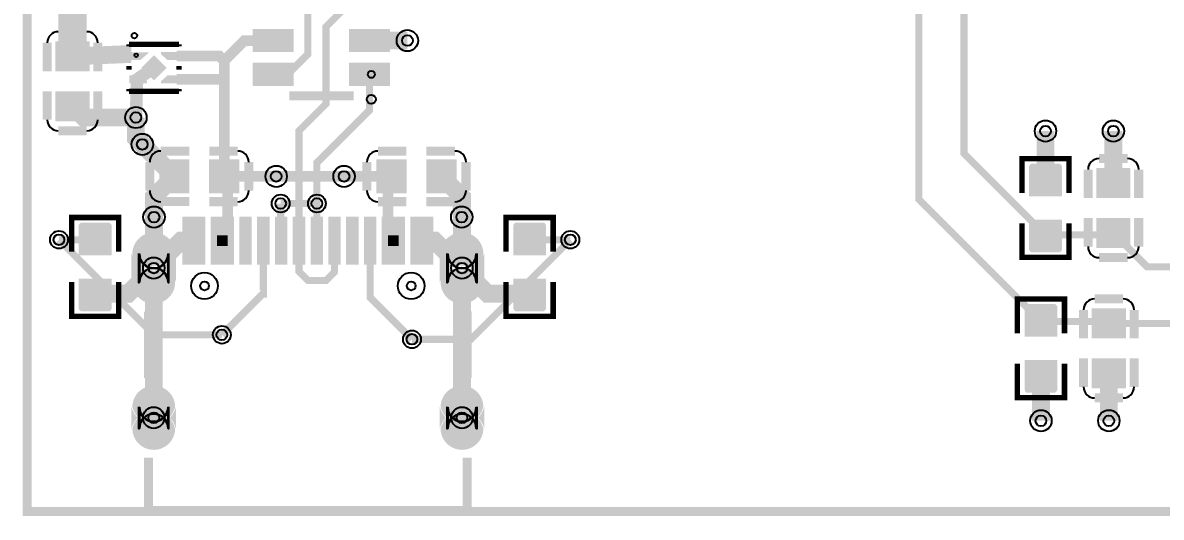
# Model space of a CAD drawing. Header units: millimetres. Extents: x -0.1 to 81.2, y 39.8 to 107.8.
# Drawn here: x -0.13 to 31.82, y 39.84 to 53.71 of the extents above; entities that cross this region are included whole.
import ezdxf

# ---------------------------------------------------------------- set-up
doc = ezdxf.new("R2010")
doc.units = ezdxf.units.MM
for name, color, linetype, true_color in [('BoardOutLine', 7, 'Continuous', 0xff00ff), ('BottomLayer', 7, 'Continuous', 0x0000ff), ('BottomSolderMaskLayer', 7, 'Continuous', 0xaa00ff), ('Document', 7, 'Continuous', 0xffffff), ('Hole', 7, 'Continuous', 0x222222), ('Multi-Layer', 7, 'Continuous', 0xc0c0c0), ('TopLayer', 7, 'Continuous', 0xff0000), ('TopPasteMaskLayer', 7, 'Continuous', 0x808080), ('TopSilkLayer', 7, 'Continuous', 0xffcc00), ('TopSolderMaskLayer', 7, 'Continuous', 0x800080)]:
    doc.layers.add(name, color=color, linetype=linetype, true_color=true_color)

msp = doc.modelspace()

# ---------------------------------------------------------------- hatches: boundary and pattern name
at = {"layer": 'BottomSolderMaskLayer'}
for points in [[(4.174, 47.24, -0.785398), (2.923, 47.24), (2.923, 46.42, -0.785398), (4.174, 46.42)], [(12.825, 47.24, -0.785398), (11.574, 47.24), (11.574, 46.42, -0.785398), (12.825, 46.42)], [(4.174, 42.938, -0.785398), (2.923, 42.938), (2.923, 42.321, -0.785398), (4.174, 42.321)], [(12.825, 42.938, -0.785398), (11.574, 42.938), (11.574, 42.321, -0.785398), (12.825, 42.321)]]:
    msp.add_hatch(color=256, dxfattribs=at).paths.add_polyline_path(points)
at = {"layer": 'Multi-Layer'}
for points in [[(4.149, 47.23, -0.785398), (2.949, 47.23), (2.949, 46.43, -0.785398), (4.149, 46.43)], [(12.799, 47.23, -0.785398), (11.599, 47.23), (11.599, 46.43, -0.785398), (12.799, 46.43)], [(4.149, 42.93, -0.785398), (2.949, 42.93), (2.949, 42.33, -0.785398), (4.149, 42.33)], [(12.799, 42.93, -0.785398), (11.599, 42.93), (11.599, 42.33, -0.785398), (12.799, 42.33)]]:
    msp.add_hatch(color=256, dxfattribs=at).paths.add_polyline_path(points)
at = {"layer": 'TopLayer'}
for points in [[(6.355, 53.513), (7.455, 53.513), (7.455, 52.913), (6.355, 52.913)], [(9.055, 53.513), (10.155, 53.513), (10.155, 52.913), (9.055, 52.913)], [(0.82, 52.37), (0.82, 53.17), (1.72, 53.17), (1.72, 52.37)], [(3.156, 52.676), (2.906, 52.676), (2.906, 52.876), (3.356, 52.876), (3.306, 52.826), (3.156, 52.676)], [(3.556, 52.769), (3.874, 52.451), (3.556, 52.133), (3.238, 52.451)], [(4.206, 52.876), (4.206, 52.676), (3.956, 52.676), (3.806, 52.826), (3.806, 52.876)], [(6.355, 52.563), (7.455, 52.563), (7.455, 51.963), (6.355, 51.963)], [(9.055, 52.563), (10.155, 52.563), (10.155, 51.963), (9.055, 51.963)], [(2.906, 52.026), (2.906, 52.226), (3.156, 52.226), (3.306, 52.076), (3.306, 52.026)], [(4.206, 52.026), (4.206, 52.226), (3.956, 52.226), (3.806, 52.076), (3.806, 52.026)], [(0.82, 50.97), (0.82, 51.77), (1.72, 51.77), (1.72, 50.97)], [(3.726, 49.853), (4.526, 49.853), (4.526, 48.953), (3.726, 48.953)], [(5.126, 49.853), (5.926, 49.853), (5.926, 48.953), (5.126, 48.953)], [(10.622, 48.953), (9.822, 48.953), (9.822, 49.853), (10.622, 49.853)], [(12.022, 48.953), (11.222, 48.953), (11.222, 49.853), (12.022, 49.853)], [(29.007, 48.864), (28.143, 48.864), (28.143, 49.671), (29.007, 49.671)], [(30.93, 49.614), (30.93, 48.814), (30.03, 48.814), (30.03, 49.614)], [(4.374, 48.248), (4.674, 48.248), (4.674, 46.948), (4.374, 46.948)], [(4.674, 48.248), (4.974, 48.248), (4.974, 46.948), (4.674, 46.948)], [(5.174, 48.248), (5.474, 48.248), (5.474, 46.948), (5.174, 46.948)], [(5.474, 48.248), (5.774, 48.248), (5.774, 46.948), (5.474, 46.948)], [(5.974, 48.248), (6.274, 48.248), (6.274, 46.948), (5.974, 46.948)], [(6.474, 48.248), (6.774, 48.248), (6.774, 46.948), (6.474, 46.948)], [(6.974, 48.248), (7.274, 48.248), (7.274, 46.948), (6.974, 46.948)], [(7.474, 48.248), (7.774, 48.248), (7.774, 46.948), (7.474, 46.948)], [(7.974, 48.248), (8.274, 48.248), (8.274, 46.948), (7.974, 46.948)], [(8.474, 48.248), (8.774, 48.248), (8.774, 46.948), (8.474, 46.948)], [(8.974, 48.248), (9.274, 48.248), (9.274, 46.948), (8.974, 46.948)], [(9.474, 48.248), (9.774, 48.248), (9.774, 46.948), (9.474, 46.948)], [(9.974, 48.248), (10.274, 48.248), (10.274, 46.948), (9.974, 46.948)], [(10.274, 48.248), (10.574, 48.248), (10.574, 46.948), (10.274, 46.948)], [(10.774, 48.248), (11.074, 48.248), (11.074, 46.948), (10.774, 46.948)], [(11.074, 48.248), (11.374, 48.248), (11.374, 46.948), (11.074, 46.948)], [(2.337, 47.213), (1.473, 47.213), (1.473, 48.02), (2.337, 48.02)], [(14.529, 47.213), (13.665, 47.213), (13.665, 48.02), (14.529, 48.02)], [(29.007, 48.164), (28.143, 48.164), (28.143, 47.358), (29.007, 47.358)], [(30.93, 48.214), (30.93, 47.414), (30.03, 47.414), (30.03, 48.214)], [(2.337, 46.513), (1.473, 46.513), (1.473, 45.707), (2.337, 45.707)], [(14.529, 46.513), (13.665, 46.513), (13.665, 45.707), (14.529, 45.707)], [(28.88, 44.927), (28.016, 44.927), (28.016, 45.734), (28.88, 45.734)], [(29.903, 44.877), (29.903, 45.677), (30.803, 45.677), (30.803, 44.877)], [(28.88, 44.227), (28.016, 44.227), (28.016, 43.421), (28.88, 43.421)], [(29.903, 43.477), (29.903, 44.277), (30.803, 44.277), (30.803, 43.477)]]:
    msp.add_hatch(color=256, dxfattribs=at).paths.add_polyline_path(points)
at = {"layer": 'TopPasteMaskLayer'}
for points in [[(6.355, 53.513), (7.455, 53.513), (7.455, 52.913), (6.355, 52.913)], [(9.055, 53.513), (10.155, 53.513), (10.155, 52.913), (9.055, 52.913)], [(0.82, 52.37), (0.82, 53.17), (1.72, 53.17), (1.72, 52.37)], [(3.156, 52.676), (2.906, 52.676), (2.906, 52.876), (3.356, 52.876), (3.306, 52.826), (3.156, 52.676)], [(3.556, 52.769), (3.874, 52.451), (3.556, 52.133), (3.238, 52.451)], [(4.206, 52.876), (4.206, 52.676), (3.956, 52.676), (3.806, 52.826), (3.806, 52.876)], [(6.355, 52.563), (7.455, 52.563), (7.455, 51.963), (6.355, 51.963)], [(9.055, 52.563), (10.155, 52.563), (10.155, 51.963), (9.055, 51.963)], [(2.906, 52.026), (2.906, 52.226), (3.156, 52.226), (3.306, 52.076), (3.306, 52.026)], [(4.206, 52.026), (4.206, 52.226), (3.956, 52.226), (3.806, 52.076), (3.806, 52.026)], [(0.82, 50.97), (0.82, 51.77), (1.72, 51.77), (1.72, 50.97)], [(3.726, 49.853), (4.526, 49.853), (4.526, 48.953), (3.726, 48.953)], [(5.126, 49.853), (5.926, 49.853), (5.926, 48.953), (5.126, 48.953)], [(10.622, 48.953), (9.822, 48.953), (9.822, 49.853), (10.622, 49.853)], [(12.022, 48.953), (11.222, 48.953), (11.222, 49.853), (12.022, 49.853)], [(28.125, 49.709), (28.125, 48.909), (28.175, 48.859), (28.403, 48.859), (28.403, 49.229), (28.733, 49.229), (28.733, 48.859), (28.975, 48.859), (29.025, 48.909), (29.025, 49.709), (28.975, 49.759), (28.175, 49.759)], [(30.93, 49.614), (30.93, 48.814), (30.03, 48.814), (30.03, 49.614)], [(4.974, 46.948), (4.974, 48.248), (4.674, 48.248), (4.674, 48.248), (4.374, 48.248), (4.374, 46.948), (4.674, 46.948), (4.674, 46.948)], [(5.774, 46.948), (5.774, 48.248), (5.474, 48.248), (5.474, 48.248), (5.174, 48.248), (5.174, 46.948), (5.474, 46.948), (5.474, 46.948)], [(6.274, 46.948), (6.274, 48.248), (5.974, 48.248), (5.974, 46.948)], [(6.474, 48.248), (6.474, 46.948), (6.774, 46.948), (6.774, 48.248)], [(7.274, 46.948), (7.274, 48.248), (6.974, 48.248), (6.974, 46.948)], [(7.774, 46.948), (7.774, 48.248), (7.474, 48.248), (7.474, 46.948)], [(8.274, 46.948), (8.274, 48.248), (7.974, 48.248), (7.974, 46.948)], [(8.774, 46.948), (8.774, 48.248), (8.474, 48.248), (8.474, 46.948)], [(9.274, 46.948), (9.274, 48.248), (8.974, 48.248), (8.974, 46.948)], [(9.774, 46.948), (9.774, 48.248), (9.474, 48.248), (9.474, 46.948)], [(10.574, 46.948), (10.574, 48.248), (10.274, 48.248), (10.274, 48.248), (9.974, 48.248), (9.974, 46.948), (10.274, 46.948), (10.274, 46.948)], [(11.374, 46.948), (11.374, 48.248), (11.074, 48.248), (11.074, 48.248), (10.774, 48.248), (10.774, 46.948), (11.074, 46.948), (11.074, 46.948)], [(1.455, 48.058), (1.455, 47.258), (1.505, 47.208), (1.733, 47.208), (1.733, 47.578), (2.063, 47.578), (2.063, 47.208), (2.305, 47.208), (2.355, 47.258), (2.355, 48.058), (2.305, 48.108), (1.505, 48.108)], [(13.647, 48.058), (13.647, 47.258), (13.697, 47.208), (13.925, 47.208), (13.925, 47.578), (14.255, 47.578), (14.255, 47.208), (14.497, 47.208), (14.547, 47.258), (14.547, 48.058), (14.497, 48.108), (13.697, 48.108)], [(29.025, 47.319), (29.025, 48.119), (28.975, 48.169), (28.747, 48.169), (28.747, 47.799), (28.417, 47.799), (28.417, 48.169), (28.175, 48.169), (28.125, 48.119), (28.125, 47.319), (28.175, 47.269), (28.975, 47.269)], [(30.93, 48.214), (30.93, 47.414), (30.03, 47.414), (30.03, 48.214)], [(3.594, 47.828), (3.564, 47.83), (3.534, 47.83), (3.504, 47.828), (3.474, 47.825), (3.445, 47.821), (3.415, 47.815), (3.386, 47.807), (3.358, 47.799), (3.33, 47.788), (3.302, 47.777), (3.275, 47.764), (3.249, 47.749), (3.223, 47.734), (3.199, 47.717), (3.175, 47.699), (3.152, 47.68), (3.13, 47.659), (3.109, 47.638), (3.089, 47.615), (3.071, 47.592), (3.053, 47.568), (3.037, 47.543), (3.022, 47.517), (3.008, 47.49), (2.996, 47.463), (2.985, 47.435), (2.976, 47.407), (2.967, 47.378), (2.961, 47.349), (2.956, 47.319), (2.952, 47.29), (2.95, 47.26), (2.949, 47.23), (2.949, 46.43), (2.95, 46.4), (2.952, 46.37), (2.956, 46.34), (2.961, 46.311), (2.967, 46.282), (2.976, 46.253), (2.985, 46.225), (2.996, 46.197), (3.008, 46.169), (3.022, 46.143), (3.037, 46.117), (3.053, 46.092), (3.071, 46.067), (3.089, 46.044), (3.109, 46.022), (3.13, 46), (3.152, 45.98), (3.175, 45.961), (3.199, 45.943), (3.223, 45.926), (3.249, 45.91), (3.275, 45.896), (3.302, 45.883), (3.33, 45.871), (3.358, 45.861), (3.386, 45.852), (3.415, 45.845), (3.445, 45.839), (3.474, 45.834), (3.504, 45.831), (3.534, 45.83), (3.564, 45.83), (3.594, 45.831), (3.623, 45.834), (3.653, 45.839), (3.682, 45.845), (3.711, 45.852), (3.74, 45.861), (3.768, 45.871), (3.796, 45.883), (3.823, 45.896), (3.849, 45.91), (3.874, 45.926), (3.899, 45.943), (3.923, 45.961), (3.946, 45.98), (3.968, 46), (3.989, 46.022), (4.009, 46.044), (4.027, 46.067), (4.045, 46.092), (4.061, 46.117), (4.076, 46.143), (4.089, 46.169), (4.102, 46.197), (4.113, 46.225), (4.122, 46.253), (4.13, 46.282), (4.137, 46.311), (4.142, 46.34), (4.146, 46.37), (4.148, 46.4), (4.149, 46.43), (4.149, 47.23), (4.148, 47.26), (4.146, 47.29), (4.142, 47.319), (4.137, 47.349), (4.13, 47.378), (4.122, 47.407), (4.113, 47.435), (4.102, 47.463), (4.089, 47.49), (4.076, 47.517), (4.061, 47.543), (4.045, 47.568), (4.027, 47.592), (4.009, 47.615), (3.989, 47.638), (3.968, 47.659), (3.946, 47.68), (3.923, 47.699), (3.899, 47.717), (3.874, 47.734), (3.849, 47.749), (3.823, 47.764), (3.796, 47.777), (3.768, 47.788), (3.74, 47.799), (3.711, 47.807), (3.682, 47.815), (3.653, 47.821), (3.623, 47.825)], [(12.244, 47.828), (12.214, 47.83), (12.184, 47.83), (12.154, 47.828), (12.125, 47.825), (12.095, 47.821), (12.066, 47.815), (12.037, 47.807), (12.008, 47.799), (11.98, 47.788), (11.952, 47.777), (11.925, 47.764), (11.899, 47.749), (11.874, 47.734), (11.849, 47.717), (11.825, 47.699), (11.802, 47.68), (11.78, 47.659), (11.759, 47.638), (11.739, 47.615), (11.721, 47.592), (11.703, 47.568), (11.687, 47.543), (11.672, 47.517), (11.659, 47.49), (11.646, 47.463), (11.635, 47.435), (11.626, 47.407), (11.618, 47.378), (11.611, 47.349), (11.606, 47.319), (11.602, 47.29), (11.6, 47.26), (11.599, 47.23), (11.599, 46.43), (11.6, 46.4), (11.602, 46.37), (11.606, 46.34), (11.611, 46.311), (11.618, 46.282), (11.626, 46.253), (11.635, 46.225), (11.646, 46.197), (11.659, 46.169), (11.672, 46.143), (11.687, 46.117), (11.703, 46.092), (11.721, 46.067), (11.739, 46.044), (11.759, 46.022), (11.78, 46), (11.802, 45.98), (11.825, 45.961), (11.849, 45.943), (11.874, 45.926), (11.899, 45.91), (11.925, 45.896), (11.952, 45.883), (11.98, 45.871), (12.008, 45.861), (12.037, 45.852), (12.066, 45.845), (12.095, 45.839), (12.125, 45.834), (12.154, 45.831), (12.184, 45.83), (12.214, 45.83), (12.244, 45.831), (12.274, 45.834), (12.303, 45.839), (12.333, 45.845), (12.362, 45.852), (12.39, 45.861), (12.418, 45.871), (12.446, 45.883), (12.473, 45.896), (12.499, 45.91), (12.525, 45.926), (12.549, 45.943), (12.573, 45.961), (12.596, 45.98), (12.618, 46), (12.639, 46.022), (12.659, 46.044), (12.677, 46.067), (12.695, 46.092), (12.711, 46.117), (12.726, 46.143), (12.74, 46.169), (12.752, 46.197), (12.763, 46.225), (12.772, 46.253), (12.781, 46.282), (12.787, 46.311), (12.792, 46.34), (12.796, 46.37), (12.798, 46.4), (12.799, 46.43), (12.799, 47.23), (12.798, 47.26), (12.796, 47.29), (12.792, 47.319), (12.787, 47.349), (12.781, 47.378), (12.772, 47.407), (12.763, 47.435), (12.752, 47.463), (12.74, 47.49), (12.726, 47.517), (12.711, 47.543), (12.695, 47.568), (12.677, 47.592), (12.659, 47.615), (12.639, 47.638), (12.618, 47.659), (12.596, 47.68), (12.573, 47.699), (12.549, 47.717), (12.525, 47.734), (12.499, 47.749), (12.473, 47.764), (12.446, 47.777), (12.418, 47.788), (12.39, 47.799), (12.362, 47.807), (12.333, 47.815), (12.303, 47.821), (12.274, 47.825)], [(2.355, 45.668), (2.355, 46.468), (2.305, 46.518), (2.077, 46.518), (2.077, 46.148), (1.747, 46.148), (1.747, 46.518), (1.505, 46.518), (1.455, 46.468), (1.455, 45.668), (1.505, 45.618), (2.305, 45.618)], [(14.547, 45.668), (14.547, 46.468), (14.497, 46.518), (14.269, 46.518), (14.269, 46.148), (13.939, 46.148), (13.939, 46.518), (13.697, 46.518), (13.647, 46.468), (13.647, 45.668), (13.697, 45.618), (14.497, 45.618)], [(27.998, 45.772), (27.998, 44.972), (28.048, 44.922), (28.276, 44.922), (28.276, 45.292), (28.606, 45.292), (28.606, 44.922), (28.848, 44.922), (28.898, 44.972), (28.898, 45.772), (28.848, 45.822), (28.048, 45.822)], [(29.903, 44.877), (29.903, 45.677), (30.803, 45.677), (30.803, 44.877)], [(28.898, 43.382), (28.898, 44.182), (28.848, 44.232), (28.62, 44.232), (28.62, 43.862), (28.29, 43.862), (28.29, 44.232), (28.048, 44.232), (27.998, 44.182), (27.998, 43.382), (28.048, 43.332), (28.848, 43.332)], [(29.903, 43.477), (29.903, 44.277), (30.803, 44.277), (30.803, 43.477)], [(3.534, 43.53), (3.504, 43.528), (3.474, 43.525), (3.445, 43.521), (3.415, 43.515), (3.386, 43.507), (3.358, 43.499), (3.33, 43.488), (3.302, 43.477), (3.275, 43.464), (3.249, 43.449), (3.223, 43.434), (3.199, 43.417), (3.175, 43.399), (3.152, 43.38), (3.13, 43.359), (3.109, 43.338), (3.089, 43.316), (3.071, 43.292), (3.053, 43.268), (3.037, 43.243), (3.022, 43.217), (3.008, 43.19), (2.996, 43.163), (2.985, 43.135), (2.976, 43.107), (2.967, 43.078), (2.961, 43.049), (2.956, 43.019), (2.952, 42.99), (2.95, 42.96), (2.949, 42.93), (2.949, 42.33), (2.95, 42.3), (2.952, 42.27), (2.956, 42.24), (2.961, 42.211), (2.967, 42.182), (2.976, 42.153), (2.985, 42.125), (2.996, 42.097), (3.008, 42.07), (3.022, 42.043), (3.037, 42.017), (3.053, 41.992), (3.071, 41.968), (3.089, 41.944), (3.109, 41.922), (3.13, 41.9), (3.152, 41.88), (3.175, 41.861), (3.199, 41.843), (3.223, 41.826), (3.249, 41.81), (3.275, 41.796), (3.302, 41.783), (3.33, 41.771), (3.358, 41.761), (3.386, 41.752), (3.415, 41.745), (3.445, 41.739), (3.474, 41.735), (3.504, 41.732), (3.534, 41.73), (3.564, 41.73), (3.594, 41.732), (3.623, 41.735), (3.653, 41.739), (3.682, 41.745), (3.711, 41.752), (3.74, 41.761), (3.768, 41.771), (3.796, 41.783), (3.823, 41.796), (3.849, 41.81), (3.874, 41.826), (3.899, 41.843), (3.923, 41.861), (3.946, 41.88), (3.968, 41.9), (3.989, 41.922), (4.009, 41.944), (4.027, 41.968), (4.045, 41.992), (4.061, 42.017), (4.076, 42.043), (4.089, 42.07), (4.102, 42.097), (4.113, 42.125), (4.122, 42.153), (4.13, 42.182), (4.137, 42.211), (4.142, 42.24), (4.146, 42.27), (4.148, 42.3), (4.149, 42.33), (4.149, 42.93), (4.148, 42.96), (4.146, 42.99), (4.142, 43.019), (4.137, 43.049), (4.13, 43.078), (4.122, 43.107), (4.113, 43.135), (4.102, 43.163), (4.089, 43.19), (4.076, 43.217), (4.061, 43.243), (4.045, 43.268), (4.027, 43.292), (4.009, 43.316), (3.989, 43.338), (3.968, 43.359), (3.946, 43.38), (3.923, 43.399), (3.899, 43.417), (3.874, 43.434), (3.849, 43.449), (3.823, 43.464), (3.796, 43.477), (3.768, 43.488), (3.74, 43.499), (3.711, 43.507), (3.682, 43.515), (3.653, 43.521), (3.623, 43.525), (3.594, 43.528), (3.564, 43.53)], [(12.244, 43.528), (12.214, 43.53), (12.184, 43.53), (12.154, 43.528), (12.125, 43.525), (12.095, 43.521), (12.066, 43.515), (12.037, 43.507), (12.008, 43.499), (11.98, 43.488), (11.952, 43.477), (11.925, 43.464), (11.899, 43.449), (11.874, 43.434), (11.849, 43.417), (11.825, 43.399), (11.802, 43.38), (11.78, 43.359), (11.759, 43.338), (11.739, 43.316), (11.721, 43.292), (11.703, 43.268), (11.687, 43.243), (11.672, 43.217), (11.659, 43.19), (11.646, 43.163), (11.635, 43.135), (11.626, 43.107), (11.618, 43.078), (11.611, 43.049), (11.606, 43.019), (11.602, 42.99), (11.6, 42.96), (11.599, 42.93), (11.599, 42.33), (11.6, 42.3), (11.602, 42.27), (11.606, 42.24), (11.611, 42.211), (11.618, 42.182), (11.626, 42.153), (11.635, 42.125), (11.646, 42.097), (11.659, 42.07), (11.672, 42.043), (11.687, 42.017), (11.703, 41.992), (11.721, 41.968), (11.739, 41.944), (11.759, 41.922), (11.78, 41.9), (11.802, 41.88), (11.825, 41.861), (11.849, 41.843), (11.874, 41.826), (11.899, 41.81), (11.925, 41.796), (11.952, 41.783), (11.98, 41.771), (12.008, 41.761), (12.037, 41.752), (12.066, 41.745), (12.095, 41.739), (12.125, 41.735), (12.154, 41.732), (12.184, 41.73), (12.214, 41.73), (12.244, 41.732), (12.274, 41.735), (12.303, 41.739), (12.333, 41.745), (12.362, 41.752), (12.39, 41.761), (12.418, 41.771), (12.446, 41.783), (12.473, 41.796), (12.499, 41.81), (12.525, 41.826), (12.549, 41.843), (12.573, 41.861), (12.596, 41.88), (12.618, 41.9), (12.639, 41.922), (12.659, 41.944), (12.677, 41.968), (12.695, 41.992), (12.711, 42.017), (12.726, 42.043), (12.74, 42.07), (12.752, 42.097), (12.763, 42.125), (12.772, 42.153), (12.781, 42.182), (12.787, 42.211), (12.792, 42.24), (12.796, 42.27), (12.798, 42.3), (12.799, 42.33), (12.799, 42.93), (12.798, 42.96), (12.796, 42.99), (12.792, 43.019), (12.787, 43.049), (12.781, 43.078), (12.772, 43.107), (12.763, 43.135), (12.752, 43.163), (12.74, 43.19), (12.726, 43.217), (12.711, 43.243), (12.695, 43.268), (12.677, 43.292), (12.659, 43.316), (12.639, 43.338), (12.618, 43.359), (12.596, 43.38), (12.573, 43.399), (12.549, 43.417), (12.525, 43.434), (12.499, 43.449), (12.473, 43.464), (12.446, 43.477), (12.418, 43.488), (12.39, 43.499), (12.362, 43.507), (12.333, 43.515), (12.303, 43.521), (12.274, 43.525)]]:
    msp.add_hatch(color=256, dxfattribs=at).paths.add_polyline_path(points)
at = {"layer": 'TopSolderMaskLayer'}
for points in [[(6.329, 53.539), (7.48, 53.539), (7.48, 52.888), (6.329, 52.888)], [(9.03, 53.539), (10.181, 53.539), (10.181, 52.888), (9.03, 52.888)], [(0.791, 52.348), (0.791, 53.193), (1.749, 53.193), (1.749, 52.348)], [(3.175, 52.665), (2.862, 52.665), (2.862, 52.887), (3.425, 52.887), (3.362, 52.832), (3.175, 52.665)], [(3.556, 52.805), (3.91, 52.451), (3.556, 52.097), (3.202, 52.451)], [(4.25, 52.889), (4.25, 52.664), (3.937, 52.664), (3.75, 52.832), (3.75, 52.889)], [(6.329, 52.589), (7.48, 52.589), (7.48, 51.938), (6.329, 51.938)], [(9.03, 52.589), (10.181, 52.589), (10.181, 51.938), (9.03, 51.938)], [(2.862, 52.013), (2.862, 52.238), (3.175, 52.238), (3.362, 52.07), (3.362, 52.013)], [(4.25, 52.013), (4.25, 52.238), (3.937, 52.238), (3.75, 52.07), (3.75, 52.013)], [(0.791, 50.948), (0.791, 51.793), (1.749, 51.793), (1.749, 50.948)], [(3.701, 49.879), (4.551, 49.879), (4.551, 48.928), (3.701, 48.928)], [(5.101, 49.879), (5.951, 49.879), (5.951, 48.928), (5.101, 48.928)], [(10.647, 48.928), (9.797, 48.928), (9.797, 49.879), (10.647, 49.879)], [(12.047, 48.928), (11.197, 48.928), (11.197, 49.879), (12.047, 49.879)], [(29.034, 48.84), (28.116, 48.84), (28.116, 49.694), (29.034, 49.694)], [(30.959, 49.637), (30.959, 48.792), (30.001, 48.792), (30.001, 49.637)], [(4.349, 48.273), (4.699, 48.273), (4.699, 46.923), (4.349, 46.923)], [(4.649, 48.274), (4.999, 48.274), (4.999, 46.923), (4.649, 46.923)], [(5.149, 48.273), (5.499, 48.273), (5.499, 46.923), (5.149, 46.923)], [(5.449, 48.273), (5.799, 48.273), (5.799, 46.923), (5.449, 46.923)], [(5.949, 48.274), (6.299, 48.274), (6.299, 46.923), (5.949, 46.923)], [(6.449, 48.274), (6.799, 48.274), (6.799, 46.923), (6.449, 46.923)], [(6.949, 48.274), (7.299, 48.274), (7.299, 46.923), (6.949, 46.923)], [(7.449, 48.274), (7.799, 48.274), (7.799, 46.923), (7.449, 46.923)], [(7.949, 48.274), (8.299, 48.274), (8.299, 46.923), (7.949, 46.923)], [(8.449, 48.274), (8.799, 48.274), (8.799, 46.923), (8.449, 46.923)], [(8.948, 48.274), (9.299, 48.274), (9.299, 46.923), (8.948, 46.923)], [(9.449, 48.274), (9.799, 48.274), (9.799, 46.923), (9.449, 46.923)], [(9.949, 48.273), (10.299, 48.273), (10.299, 46.923), (9.949, 46.923)], [(10.249, 48.273), (10.6, 48.273), (10.6, 46.923), (10.249, 46.923)], [(10.749, 48.274), (11.099, 48.274), (11.099, 46.923), (10.749, 46.923)], [(11.049, 48.274), (11.399, 48.274), (11.399, 46.923), (11.049, 46.923)], [(2.364, 47.189), (1.446, 47.189), (1.446, 48.043), (2.364, 48.043)], [(14.556, 47.189), (13.638, 47.189), (13.638, 48.043), (14.556, 48.043)], [(29.034, 48.188), (28.116, 48.188), (28.116, 47.334), (29.034, 47.334)], [(30.959, 48.237), (30.959, 47.392), (30.001, 47.392), (30.001, 48.237)], [(4.174, 47.24, -0.785398), (2.923, 47.24), (2.923, 46.42, -0.785398), (4.174, 46.42)], [(12.825, 47.24, -0.785398), (11.574, 47.24), (11.574, 46.42, -0.785398), (12.825, 46.42)], [(2.364, 46.537), (1.446, 46.537), (1.446, 45.683), (2.364, 45.683)], [(14.556, 46.537), (13.638, 46.537), (13.638, 45.683), (14.556, 45.683)], [(28.907, 44.903), (27.989, 44.903), (27.989, 45.757), (28.907, 45.757)], [(29.874, 44.855), (29.874, 45.7), (30.832, 45.7), (30.832, 44.855)], [(28.907, 44.251), (27.989, 44.251), (27.989, 43.397), (28.907, 43.397)], [(29.874, 43.455), (29.874, 44.3), (30.832, 44.3), (30.832, 43.455)], [(4.174, 42.938, -0.785398), (2.923, 42.938), (2.923, 42.321, -0.785398), (4.174, 42.321)], [(12.825, 42.938, -0.785398), (11.574, 42.938), (11.574, 42.321, -0.785398), (12.825, 42.321)]]:
    msp.add_hatch(color=256, dxfattribs=at).paths.add_polyline_path(points)

# ---------------------------------------------------------------- linework, layer by layer
at = {"layer": 'BoardOutLine', "const_width": 0.254}
msp.add_lwpolyline([(80, 100), (80, 40), (0, 40), (0, 100)], dxfattribs=at)
at = {"layer": 'BottomLayer'}
for points, const_width in [([(8.89, 49.403), (6.985, 49.403)], 0.3), ([(7.112, 48.641), (8.128, 48.641)], 0.2), ([(5.461, 44.958), (3.556, 44.958), (0.889, 47.625)], 0.2), ([(10.795, 44.831), (12.446, 44.831), (15.24, 47.625)], 0.2)]:
    msp.add_lwpolyline(points, dxfattribs=dict(at, const_width=const_width))
at = {"layer": 'BottomSolderMaskLayer'}
for points in [[(3.132, 47.24), (3.132, 46.42)], [(3.966, 47.24), (3.966, 46.42)], [(11.782, 47.24), (11.782, 46.42)], [(12.616, 47.24), (12.616, 46.42)], [(3.132, 42.938), (3.132, 42.321)], [(3.966, 42.938), (3.966, 42.321)], [(11.782, 42.938), (11.782, 42.321)], [(12.616, 42.938), (12.616, 42.321)]]:
    msp.add_lwpolyline(points, close=True, dxfattribs=at)
for centre, start, end in [((3.549, 47.24), 180, 0), ((12.199, 47.24), 180, 0), ((3.549, 46.42), 0, 180), ((12.199, 46.42), 0, 180), ((3.549, 42.938), 180, 0), ((12.199, 42.938), 180, 0), ((3.549, 42.321), 0, 180), ((12.199, 42.321), 0, 180)]:
    msp.add_arc(centre, 0.417, start, end, dxfattribs=at)
at = {"layer": 'Document'}
for centre, radius in [((3.056, 52.801), 0.05), ((9.655, 52.263), 0.1), ((4.974, 46.33), 0.125), ((10.774, 46.33), 0.125)]:
    msp.add_circle(centre, radius, dxfattribs=at)
at = {"layer": 'Hole'}
for centre in [(10.668, 53.213), (3.048, 51.054), (28.575, 50.673), (30.48, 50.673), (3.228, 50.3), (6.985, 49.403), (8.89, 49.403), (7.112, 48.641), (8.128, 48.641), (3.556, 48.26), (12.192, 48.26), (0.889, 47.625), (15.24, 47.625), (3.549, 46.83), (12.199, 46.83), (5.461, 44.958), (10.795, 44.831), (3.549, 42.63), (12.199, 42.63), (28.448, 42.545), (30.353, 42.545)]:
    msp.add_circle(centre, 0.15, dxfattribs=at)
at = {"layer": 'Multi-Layer'}
for points in [[(3.149, 47.23), (3.149, 46.43)], [(3.949, 47.23), (3.949, 46.43)], [(11.799, 47.23), (11.799, 46.43)], [(12.599, 47.23), (12.599, 46.43)], [(3.149, 42.93), (3.149, 42.33)], [(3.949, 42.93), (3.949, 42.33)], [(11.799, 42.93), (11.799, 42.33)], [(12.599, 42.93), (12.599, 42.33)]]:
    msp.add_lwpolyline(points, close=True, dxfattribs=at)
for centre, radius in [((10.668, 53.213), 0.3), ((3.048, 51.054), 0.3), ((28.575, 50.673), 0.3), ((30.48, 50.673), 0.3), ((3.228, 50.3), 0.3), ((6.985, 49.403), 0.3), ((8.89, 49.403), 0.3), ((7.112, 48.641), 0.25), ((8.128, 48.641), 0.25), ((3.556, 48.26), 0.3), ((12.192, 48.26), 0.3), ((0.889, 47.625), 0.25), ((15.24, 47.625), 0.25), ((3.549, 46.83), 0.3), ((12.199, 46.83), 0.3), ((4.974, 46.33), 0.375), ((10.774, 46.33), 0.375), ((5.461, 44.958), 0.25), ((10.795, 44.831), 0.25), ((3.549, 42.63), 0.3), ((12.199, 42.63), 0.3), ((28.448, 42.545), 0.3), ((30.353, 42.545), 0.3)]:
    msp.add_circle(centre, radius, dxfattribs=at)
for centre, start, end in [((3.549, 47.23), 180, 0), ((12.199, 47.23), 180, 0), ((3.549, 46.43), 0, 180), ((12.199, 46.43), 0, 180), ((3.549, 42.93), 180, 0), ((12.199, 42.93), 180, 0), ((3.549, 42.33), 0, 180), ((12.199, 42.33), 0, 180)]:
    msp.add_arc(centre, 0.4, start, end, dxfattribs=at)
at = {"layer": 'TopLayer'}
for points, const_width in [([(28.448, 45.33), (25.019, 48.759), (25.019, 58.547), (26.289, 59.817), (26.289, 69.723)], 0.2), ([(28.575, 47.761), (26.289, 50.047), (26.289, 57.912), (27.559, 59.182), (27.559, 69.723)], 0.2), ([(3.81, 60.461), (1.27, 57.921), (1.27, 52.77)], 0.8), ([(6.905, 52.263), (7.305, 52.263), (7.874, 52.832), (7.874, 56.388), (6.858, 57.404)], 0.2), ([(7.624, 47.598), (7.624, 50.677), (8.382, 51.435), (8.382, 53.594), (8.951, 54.163), (9.605, 54.163)], 0.2), ([(6.905, 53.213), (6.096, 53.213), (5.526, 52.643), (5.526, 49.403)], 0.3), ([(9.605, 53.213), (10.668, 53.213)], 0.5), ([(1.27, 52.77), (2.794, 52.832), (2.921, 52.832)], 0.5), ([(5.526, 52.643), (5.393, 52.776), (4.188, 52.776)], 0.3), ([(3.048, 51.054), (3.081, 52.126), (3.556, 52.451)], 0.35), ([(5.526, 52.172), (5.48, 52.126), (4.188, 52.126)], 0.3), ([(8.124, 47.598), (8.124, 49.78), (9.605, 51.261), (9.605, 52.263)], 0.2), ([(1.27, 51.37), (1.586, 51.054), (3.048, 51.054)], 0.5), ([(3.228, 50.3), (3.048, 50.48), (3.048, 51.054)], 0.5), ([(28.575, 49.267), (28.575, 50.673)], 0.5), ([(30.48, 50.673), (30.48, 49.214)], 0.5), ([(4.125, 49.403), (3.228, 50.3)], 0.5), ([(4.126, 49.403), (3.556, 48.833), (3.556, 48.26)], 0.5), ([(6.985, 49.403), (5.526, 49.403)], 0.3), ([(5.526, 49.403), (5.624, 49.305), (5.624, 47.598)], 0.3), ([(10.287, 49.403), (8.89, 49.403)], 0.3), ([(10.287, 49.403), (10.124, 49.24), (10.124, 47.598)], 0.3), ([(11.622, 49.403), (12.192, 48.833), (12.192, 48.26)], 0.5), ([(11.622, 49.403), (12.199, 48.826), (12.199, 46.83)], 0.5), ([(12.199, 48.699), (12.192, 48.692), (12.192, 48.26)], 0.5), ([(7.124, 47.598), (7.112, 47.61), (7.112, 48.641)], 0.2), ([(3.556, 48.26), (3.556, 46.837), (3.549, 46.83)], 0.5), ([(0.889, 47.625), (1.905, 47.617)], 0.2), ([(3.549, 46.83), (4.317, 47.598), (4.622, 47.598)], 0.5), ([(5.324, 47.598), (5.624, 47.598)], 0.3), ([(6.624, 47.598), (6.624, 46.101), (6.604, 46.101), (5.461, 44.958)], 0.2), ([(8.623, 47.597), (8.623, 46.723), (8.382, 46.482), (7.874, 46.482), (7.625, 46.731), (7.625, 47.597)], 0.2), ([(9.624, 47.598), (9.624, 46.002), (10.795, 44.831)], 0.2), ([(10.124, 47.598), (10.424, 47.598)], 0.3), ([(12.2, 46.83), (11.43, 47.597), (11.125, 47.597)], 0.5), ([(15.24, 47.625), (14.097, 47.617)], 0.2), ([(30.48, 47.814), (30.427, 47.761), (28.575, 47.761)], 0.2), ([(33.172, 46.863), (31.431, 46.863), (30.48, 47.814)], 0.2), ([(3.549, 46.83), (2.829, 46.11), (1.905, 46.11)], 0.5), ([(3.549, 46.83), (3.549, 42.63)], 0.5), ([(12.199, 46.83), (12.919, 46.11), (14.097, 46.11)], 0.5), ([(12.199, 46.83), (12.199, 42.63)], 0.5), ([(33.172, 45.593), (32.856, 45.277), (30.353, 45.277)], 0.2), ([(30.353, 45.277), (30.3, 45.33), (28.448, 45.33)], 0.2), ([(30.353, 42.545), (30.353, 43.877)], 0.5), ([(28.448, 42.545), (28.448, 43.824)], 0.5)]:
    msp.add_lwpolyline(points, dxfattribs=dict(at, const_width=const_width))
at = {"layer": 'TopSilkLayer'}
for points, const_width in [([(0.87, 53.46), (1.67, 53.46)], 0.254), ([(0.56, 52.35), (0.56, 53.15)], 0.254), ([(1.98, 52.35), (1.98, 53.15)], 0.254), ([(2.856, 53.111), (2.856, 53.049)], 0.152), ([(4.256, 53.111), (2.856, 53.111)], 0.15), ([(4.256, 53.111), (4.256, 53.049)], 0.152), ([(2.856, 52.503), (2.856, 52.399)], 0.152), ([(4.256, 52.503), (4.256, 52.399)], 0.152), ([(0.56, 51.79), (0.56, 50.99)], 0.254), ([(1.98, 51.79), (1.98, 50.99)], 0.254), ([(2.856, 51.853), (2.856, 51.791)], 0.152), ([(4.256, 51.791), (2.856, 51.791)], 0.15), ([(4.256, 51.853), (4.256, 51.791)], 0.152), ([(7.355, 51.663), (9.155, 51.663)], 0.254), ([(1.67, 50.68), (0.87, 50.68)], 0.254), ([(4.546, 50.113), (3.746, 50.113)], 0.254), ([(5.106, 50.113), (5.906, 50.113)], 0.254), ([(10.642, 50.113), (9.842, 50.113)], 0.254), ([(11.202, 50.113), (12.002, 50.113)], 0.254), ([(3.436, 49.003), (3.436, 49.803)], 0.254), ([(6.216, 49.803), (6.216, 49.003)], 0.254), ([(9.532, 49.003), (9.532, 49.803)], 0.254), ([(12.312, 49.803), (12.312, 49.003)], 0.254), ([(29.236, 48.94), (29.236, 49.899), (27.914, 49.899), (27.914, 48.94)], 0.152), ([(30.08, 49.904), (30.88, 49.904)], 0.254), ([(29.77, 48.794), (29.77, 49.594)], 0.254), ([(31.19, 48.794), (31.19, 49.594)], 0.254), ([(4.546, 48.694), (3.746, 48.694)], 0.254), ([(5.106, 48.693), (5.906, 48.693)], 0.254), ([(10.642, 48.693), (9.842, 48.693)], 0.254), ([(11.202, 48.693), (12.002, 48.693)], 0.254), ([(2.566, 47.289), (2.566, 48.248), (1.244, 48.248), (1.244, 47.289)], 0.152), ([(14.758, 47.289), (14.758, 48.248), (13.436, 48.248), (13.436, 47.289)], 0.152), ([(29.77, 48.234), (29.77, 47.434)], 0.254), ([(31.19, 48.234), (31.19, 47.434)], 0.254), ([(29.236, 48.088), (29.236, 47.129), (27.914, 47.129), (27.914, 48.088)], 0.152), ([(30.88, 47.124), (30.08, 47.124)], 0.254), ([(2.566, 46.437), (2.566, 45.478), (1.244, 45.478), (1.244, 46.437)], 0.152), ([(14.758, 46.437), (14.758, 45.478), (13.436, 45.478), (13.436, 46.437)], 0.152), ([(29.109, 45.003), (29.109, 45.962), (27.787, 45.962), (27.787, 45.003)], 0.152), ([(29.953, 45.967), (30.753, 45.967)], 0.254), ([(3.405, 43.748), (3.405, 45.611)], 0.254), ([(12.345, 43.748), (12.345, 45.612)], 0.254), ([(29.643, 44.857), (29.643, 45.657)], 0.254), ([(31.063, 44.857), (31.063, 45.657)], 0.254), ([(29.643, 44.297), (29.643, 43.497)], 0.254), ([(31.063, 44.297), (31.063, 43.497)], 0.254), ([(29.109, 44.151), (29.109, 43.192), (27.787, 43.192), (27.787, 44.151)], 0.152), ([(30.753, 43.187), (29.953, 43.187)], 0.254), ([(12.345, 40.03), (3.405, 40.03), (3.405, 41.511)], 0.254), ([(12.345, 40.03), (12.345, 41.512)], 0.254)]:
    msp.add_lwpolyline(points, dxfattribs=dict(at, const_width=const_width))
for centre, radius in [((3.006, 53.351), 0.0759), ((9.652, 51.562), 0.127)]:
    msp.add_circle(centre, radius, dxfattribs=at)
for centre, start, end in [((0.87, 53.15), 90, 180), ((1.67, 53.15), 0, 90), ((0.87, 50.99), 180.0047, 270), ((1.67, 50.99), 270, 359.9953), ((3.746, 49.803), 90, 180.0094), ((5.906, 49.803), 359.9953, 90), ((9.842, 49.803), 90, 180), ((12.002, 49.803), 360, 90), ((30.08, 49.594), 90, 179.9953), ((30.88, 49.594), 0, 90), ((3.746, 49.003), 180, 270), ((5.906, 49.003), 270, 0), ((9.842, 49.003), 179.9953, 270), ((12.002, 49.003), 270, 0.0094), ((30.08, 47.434), 180, 270), ((30.88, 47.434), 270, 0), ((29.953, 45.657), 90, 180), ((30.753, 45.657), 0, 90), ((29.953, 43.497), 180.0047, 270), ((30.753, 43.497), 270, 359.9953)]:
    msp.add_arc(centre, 0.31, start, end, dxfattribs=at)
at = {"layer": 'TopSolderMaskLayer'}
for points in [[(3.132, 47.24), (3.132, 46.42)], [(3.966, 47.24), (3.966, 46.42)], [(11.782, 47.24), (11.782, 46.42)], [(12.616, 47.24), (12.616, 46.42)], [(3.132, 42.938), (3.132, 42.321)], [(3.966, 42.938), (3.966, 42.321)], [(11.782, 42.938), (11.782, 42.321)], [(12.616, 42.938), (12.616, 42.321)]]:
    msp.add_lwpolyline(points, close=True, dxfattribs=at)
for centre, start, end in [((3.549, 47.24), 180, 0), ((12.199, 47.24), 180, 0), ((3.549, 46.42), 0, 180), ((12.199, 46.42), 0, 180), ((3.549, 42.938), 180, 0), ((12.199, 42.938), 180, 0), ((3.549, 42.321), 0, 180), ((12.199, 42.321), 0, 180)]:
    msp.add_arc(centre, 0.417, start, end, dxfattribs=at)

doc.saveas('drawing.dxf')
